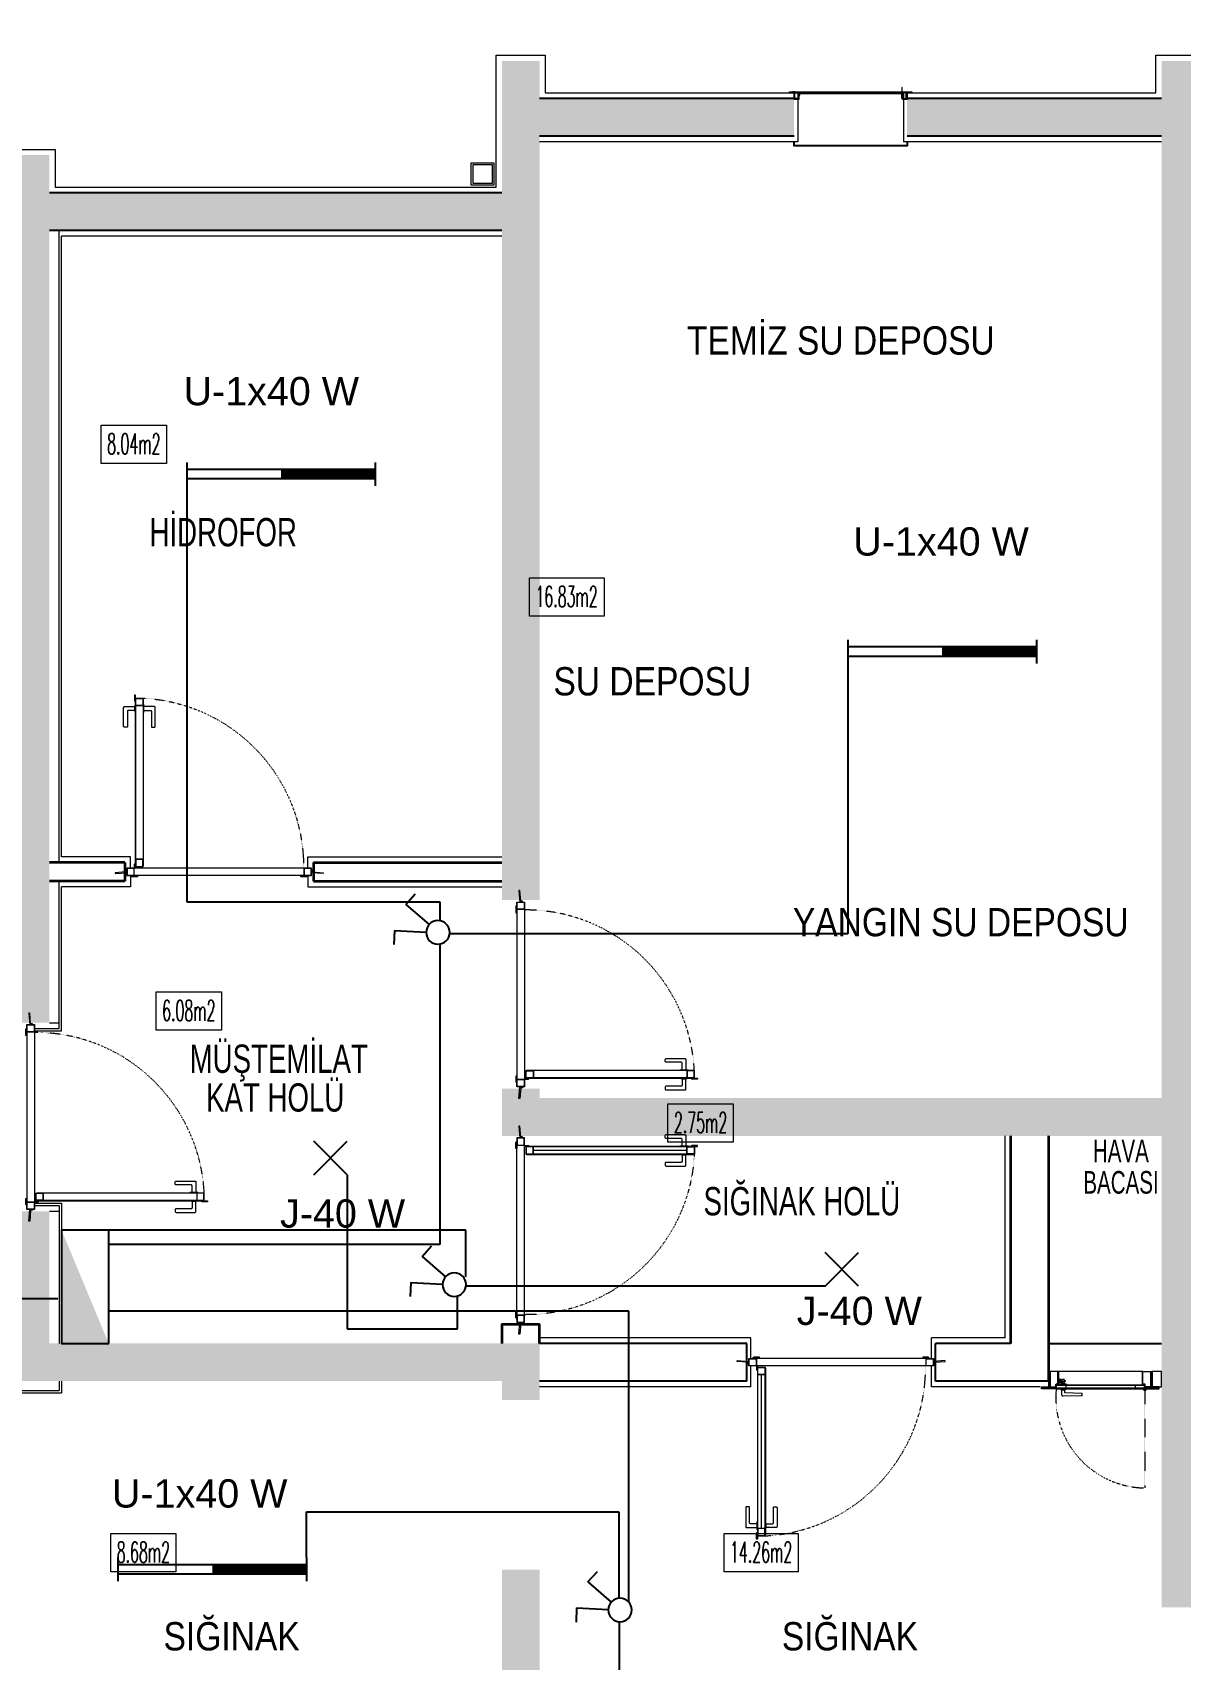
# Model space of a CAD drawing. Header units: millimetres. Extents: x -4402 to 30102, y 1696 to 6551.
# Drawn here: x 10723 to 11332, y 3997 to 4860 of the extents above; entities that cross this region are included whole.
import ezdxf

# ---------------------------------------------------------------- set-up
doc = ezdxf.new("R2010")
doc.units = ezdxf.units.MM
doc.linetypes.add('DOT', pattern=[0.25, 0, -0.25])
for name, color, linetype, lineweight in [('B', 30, 'Continuous', 25), ('C', 1, 'Continuous', 20), ('D', 4, 'Continuous', 35), ('KP', 1, 'Continuous', 20), ('MH', 20, 'Continuous', 20), ('P', 1, 'Continuous', 20), ('S', 6, 'Continuous', 20), ('YA', 3, 'Continuous', 13), ('YT', 252, 'BATTING', 13), ('YYM', 20, 'Continuous', 18)]:
    doc.layers.add(name, color=color, linetype=linetype, lineweight=lineweight)
for name, color, linetype in [('BOYA', 253, 'Continuous'), ('CEMAL AYAR  AYD. HAT', 6, 'Continuous'), ('DUVARS', 4, 'Continuous'), ('ELEKTRİK YAZI', 2, 'Continuous'), ('PP', 2, 'Continuous'), ('SEMBOL', 1, 'Continuous'), ('ZAYIF AKIM HATTI', 6, 'ZAYIF_AKIM_HATTI')]:
    doc.layers.add(name, color=color, linetype=linetype)
doc.layers.get('YT').off()
doc.styles.add('1', font='arial.ttf', dxfattribs={"height": 18})
doc.styles.add('SIMPLEX', font='SIMPLEX.SHX', dxfattribs={"width": 0.65, "height": 10})
doc.styles.get("Standard").update_dxf_attribs({"font": 'arial.ttf'})
doc.linetypes.add('BATTING', pattern='A,0.0001,-0.1,[134,ltypeshp.shx,S=0.1,R=0,X=-0.1,Y=0],-0.2,[134,ltypeshp.shx,S=0.1,R=180,X=0.1,Y=0],-0.1', length=0.4001)
doc.linetypes.add('ZAYIF_AKIM_HATTI', pattern='A,12.7,-5.08,["Z",Standard,S=2.54,R=0,X=-2.54,Y=-1.27],-5.08', length=22.86)

# ---------------------------------------------------------------- blocks, each defined once
blk = doc.blocks.new('DK1')
at = {"layer": 'KP'}
for p, q in [((-83.83, -5.15), (-83.28, -5.55)), ((-77.95, -5.48), (-81.45, -5.48)), ((-78.7, -5.33), (-80.7, -5.33)), ((2.87, -5.15), (2.32, -5.55)), ((4.92, -95), (4.92, -5)), ((9.47, -3.65), (8.92, -2.9)), ((8.92, -95), (8.92, -5)), ((-77.95, -9.92), (-81.45, -9.92)), ((-78.7, -10.07), (-80.7, -10.07)), ((9.47, -96.35), (8.92, -97.1))]:
    blk.add_line(p, q, dxfattribs=at)
for points in [[(-78.7, -5.33), (-78.7, -1.85, -0.414214), (-78.2, -1.35), (-70.2, -1.35, 0.414214), (-69.7, -0.85), (-69.7, 0.15, 0.410092), (-70.2, 0.66), (-80.2, 0.65, 0.414214), (-80.7, 0.15), (-80.7, -5.33)], [(-81.9, -5.55), (-81.9, -5.53, -0.414214), (-81.85, -5.48), (-77.55, -5.48, -0.414214), (-77.5, -5.53), (-77.5, -5.55)], [(-81.9, -9.85), (-81.9, -9.87, 0.414214), (-81.85, -9.92), (-77.55, -9.92, 0.414214), (-77.5, -9.87), (-77.5, -9.85)], [(-78.7, -10.07), (-78.7, -13.55, 0.414214), (-78.2, -14.05), (-70.2, -14.05, -0.414214), (-69.7, -14.55), (-69.7, -15.55, -0.410092), (-70.2, -16.06), (-80.2, -16.05, -0.414214), (-80.7, -15.55), (-80.7, -10.07)]]:
    blk.add_lwpolyline(points, format="xyb", dxfattribs=at)
at = {"layer": 'KP', "color": 8}
for points in [[(6.92, -0.55), (7.38, 5.15), (7.89, 5.15), (7.37, -1), (5.91, -1), (5.91, -0.55)], [(6.92, -99.45), (7.38, -105.15), (7.89, -105.15), (7.37, -99), (5.91, -99), (5.91, -99.45)]]:
    blk.add_lwpolyline(points, close=True, dxfattribs=at)
at = {"layer": 'KP'}
for points in [[(-86.73, -5.05), (-83.93, -5.05, -0.414214), (-83.83, -5.15), (-83.83, -5.55), (-86.83, -5.55), (-86.83, -5.15, -0.414214)], [(4.75, -5.05), (2.97, -5.05, 0.414214), (2.87, -5.15), (2.87, -5.55), (4.85, -5.55), (4.85, -5.15, 0.414214)], [(9.57, -6.55), (9.57, -3.75, 0.414214), (9.47, -3.65), (9.07, -3.65), (9.07, -6.65), (9.47, -6.65, 0.414214)], [(9.57, -96.25), (9.57, -93.45, 0.414214), (9.47, -93.35), (9.07, -93.35), (9.07, -96.35), (9.47, -96.35, 0.414214)]]:
    blk.add_lwpolyline(points, format="xyb", close=True, dxfattribs=at)
at = {"layer": 'KP', "color": 6}
for points in [[(-85.18, -9.7), (-81.18, -9.7), (-81.18, -5.7), (-85.18, -5.7)], [(-85.03, -9.55), (-81.33, -9.55), (-81.33, -5.85), (-85.03, -5.85)], [(4.22, -9.7), (0.22, -9.7), (0.22, -5.7), (4.22, -5.7)], [(4.07, -9.55), (0.37, -9.55), (0.37, -5.85), (4.07, -5.85)], [(8.92, -1), (8.92, -5), (4.92, -5), (4.92, -1)], [(8.77, -1.15), (8.77, -4.85), (5.07, -4.85), (5.07, -1.15)], [(8.92, -95), (8.92, -99), (4.92, -99), (4.92, -95)], [(8.77, -95.15), (8.77, -98.85), (5.07, -98.85), (5.07, -95.15)]]:
    blk.add_lwpolyline(points, close=True, dxfattribs=at)
at = {"layer": 'KP'}
for points in [[(-84.68, -5.55), (-84.68, -5.7), (3.72, -5.7), (3.72, -5.55)], [(-84.68, -9.85), (-84.68, -9.7), (3.72, -9.7), (3.72, -9.85)]]:
    blk.add_lwpolyline(points, close=True, dxfattribs=at)
for points in [[(-80.7, -5.33), (-81, -5.48)], [(-78.7, -5.33), (-78.4, -5.48)], [(-78.7, -10.07), (-78.4, -9.92)]]:
    blk.add_lwpolyline(points, dxfattribs=at)
at = {"layer": 'KP', "color": 40, "linetype": 'DOT'}
blk.add_arc((4.37, -5.15), 89.65, 182.9093, 270.25565, dxfattribs=at)
blk = doc.blocks.new('YK1000')
at = {"layer": 'KP'}
for p, q in [((-10.07, 78.62), (-10.07, 80.62)), ((-9.92, 77.87), (-9.92, 81.37)), ((-5.15, 83.75), (-5.55, 83.2)), ((-5.48, 77.87), (-5.48, 81.37)), ((-5.33, 78.62), (-5.33, 80.62)), ((-95, -5), (-5, -5)), ((-5.15, -2.95), (-5.55, -2.4)), ((-96.35, -9.55), (-97.1, -9)), ((-95, -9), (-5, -9)), ((-3.65, -9.55), (-2.9, -9))]:
    blk.add_line(p, q, dxfattribs=at)
at = {"layer": 'KP', "color": 8, "linetype": 'BATTING', "ltscale": 0.2}
blk.add_line((-7.7, 81.1), (-7.7, -0.3), dxfattribs=at)
at = {"layer": 'KP'}
for points in [[(-5.05, 86.65), (-5.05, 83.85, -0.414214), (-5.15, 83.75), (-5.55, 83.75), (-5.55, 86.75), (-5.15, 86.75, -0.414214)], [(-5.05, -4.83), (-5.05, -3.05, 0.414214), (-5.15, -2.95), (-5.55, -2.95), (-5.55, -4.93), (-5.15, -4.93, 0.414214)], [(-96.25, -9.65), (-93.45, -9.65, 0.414214), (-93.35, -9.55), (-93.35, -9.15), (-96.35, -9.15), (-96.35, -9.55, 0.414214)], [(-6.55, -9.65), (-3.75, -9.65, 0.414214), (-3.65, -9.55), (-3.65, -9.15), (-6.65, -9.15), (-6.65, -9.55, 0.414214)]]:
    blk.add_lwpolyline(points, format="xyb", close=True, dxfattribs=at)
for points in [[(-10.07, 78.62), (-13.55, 78.62, 0.414214), (-14.05, 78.12), (-14.05, 70.12, -0.414214), (-14.55, 69.62), (-15.55, 69.62, -0.410092), (-16.06, 70.12), (-16.05, 80.12, -0.414214), (-15.55, 80.62), (-10.07, 80.62)], [(-9.85, 81.82), (-9.87, 81.82, 0.414214), (-9.92, 81.77), (-9.92, 77.47, 0.414214), (-9.87, 77.42), (-9.85, 77.42)], [(-5.55, 81.82), (-5.53, 81.82, -0.414214), (-5.48, 81.77), (-5.48, 77.47, -0.414214), (-5.53, 77.42), (-5.55, 77.42)], [(-5.33, 78.62), (-1.85, 78.62, -0.414214), (-1.35, 78.12), (-1.35, 70.12, 0.414214), (-0.85, 69.62), (0.15, 69.62, 0.410092), (0.66, 70.12), (0.65, 80.12, 0.414214), (0.15, 80.62), (-5.33, 80.62)]]:
    blk.add_lwpolyline(points, format="xyb", dxfattribs=at)
for points in [[(-10.07, 78.62), (-9.92, 78.32)], [(-5.33, 80.62), (-5.48, 80.92)], [(-5.33, 78.62), (-5.48, 78.32)]]:
    blk.add_lwpolyline(points, dxfattribs=at)
for points in [[(-9.85, 84.6), (-9.7, 84.6), (-9.7, -3.8), (-9.85, -3.8)], [(-5.55, 84.6), (-5.7, 84.6), (-5.7, -3.8), (-5.55, -3.8)]]:
    blk.add_lwpolyline(points, close=True, dxfattribs=at)
at = {"layer": 'KP', "color": 6}
for points in [[(-9.7, 85.1), (-9.7, 81.1), (-5.7, 81.1), (-5.7, 85.1)], [(-9.55, 84.95), (-9.55, 81.25), (-5.85, 81.25), (-5.85, 84.95)], [(-95, -9), (-99, -9), (-99, -5), (-95, -5)], [(-95.15, -8.85), (-98.85, -8.85), (-98.85, -5.15), (-95.15, -5.15)], [(-9.7, -4.3), (-9.7, -0.3), (-5.7, -0.3), (-5.7, -4.3)], [(-9.55, -4.15), (-9.55, -0.45), (-5.85, -0.45), (-5.85, -4.15)], [(-1, -9), (-5, -9), (-5, -5), (-1, -5)], [(-1.15, -8.85), (-4.85, -8.85), (-4.85, -5.15), (-1.15, -5.15)]]:
    blk.add_lwpolyline(points, close=True, dxfattribs=at)
at = {"layer": 'KP', "color": 8}
for points in [[(-99.45, -7), (-105.15, -7.46), (-105.15, -7.97), (-99, -7.45), (-99, -5.99), (-99.45, -5.99)], [(-0.55, -7), (5.15, -7.46), (5.15, -7.97), (-1, -7.45), (-1, -5.99), (-0.55, -5.99)]]:
    blk.add_lwpolyline(points, close=True, dxfattribs=at)
at = {"layer": 'KP', "color": 40, "linetype": 'DOT'}
blk.add_arc((-5.15, -4.45), 89.65, 92.9093, 180.25565, dxfattribs=at)
blk = doc.blocks.new('SAFT-1')
at = {"layer": 'P'}
for p, q in [((50, 5), (5, 5)), ((7.14, -0.28), (7.14, 0.35)), ((8.42, 0.55), (7.34, 0.55)), ((8.31, 0.84), (7.41, 0.84)), ((7.41, 0.55), (7.41, 0.84)), ((8.31, 0.55), (8.31, 0.84)), ((8.62, -0.28), (8.62, 0.35)), ((4.1, -2.32), (4.1, -2.1)), ((4.1, -2.32), (4.1, -3.8)), ((50.9, -2.32), (4.1, -2.32)), ((50.9, -3.8), (4.1, -3.8)), ((4.1, -3.8), (4.1, -4.02)), ((4.2, -2), (50.8, -2)), ((4.2, -4.12), (50.8, -4.12)), ((7.11, -7.49), (7.11, -4.77)), ((8.42, -0.48), (7.34, -0.48)), ((7.41, -1.35), (7.41, -0.48)), ((17.84, -7.77), (7.61, -7.99)), ((8.31, -1.35), (8.31, -0.48)), ((8.61, -6.25), (8.61, -4.77)), ((17.84, -6.66), (8.61, -6.25)), ((9.1, -2.32), (9.1, -3.8)), ((17.84, -7.77), (17.84, -6.66)), ((45.9, -2.32), (45.9, -3.8)), ((50.9, -2.32), (50.9, -2.1)), ((50.9, -3.8), (50.9, -2.32)), ((50.9, -2.32), (50.9, -3.8)), ((50.9, -3.8), (50.9, -4.02))]:
    blk.add_line(p, q, dxfattribs=at)
at = {"layer": 'P', "color": 40, "linetype": 'DOT'}
blk.add_line((51.05, -4.71), (51.05, -56.66), dxfattribs=at)
at = {"layer": 'P', "color": 1}
for points in [[(0, -3), (0.8, -3), (0.8, 5), (0, 5)], [(0.8, -3), (3.8, -3), (3.8, -1.72), (5, -1.72), (5, 5), (0.8, 5)], [(54.2, -3), (51.2, -3), (51.2, -1.72), (50, -1.72), (50, 5), (54.2, 5)], [(60, 5), (55, 5), (55, -3), (60, -3)], [(3.8, -3), (3.8, -3.8), (-3.7, -3.8), (-3.7, -3)], [(4.02, -1.72), (4.02, -1.82), (4.22, -2), (4.64, -2), (4.84, -1.82), (4.84, -1.72), (4.54, -1.72), (4.54, -1.42), (4.34, -1.42), (4.34, -1.72)], [(50.98, -1.72), (50.98, -1.82), (50.78, -2), (50.36, -2), (50.16, -1.82), (50.16, -1.72), (50.46, -1.72), (50.46, -1.42), (50.66, -1.42), (50.66, -1.72)], [(51.2, -3), (51.2, -3.8), (58.7, -3.8), (58.7, -3)]]:
    blk.add_lwpolyline(points, close=True, dxfattribs=at)
at = {"layer": 'P'}
for points in [[(5, 5), (5.22, 5, -0.414214), (5.32, 4.9), (5.32, -1.62, -0.414214), (5.22, -1.72), (5, -1.72)], [(50, 5), (49.78, 5, 0.414214), (49.68, 4.9), (49.68, -1.62, 0.414214), (49.78, -1.72), (50, -1.72)], [(9.91, -2, 0.414214), (9.71, -1.8), (6.01, -1.8, 0.414214), (5.81, -2)], [(9.91, -4.12, -0.414214), (9.71, -4.32), (6.01, -4.32, -0.414214), (5.81, -4.12)], [(8.91, -1.8), (8.91, -1.55, 0.414214), (8.71, -1.35), (7.01, -1.35, 0.414214), (6.81, -1.55), (6.81, -1.8)], [(8.91, -4.32), (8.91, -4.57, -0.414214), (8.71, -4.77), (7.01, -4.77, -0.414214), (6.81, -4.57), (6.81, -4.32)]]:
    blk.add_lwpolyline(points, format="xyb", dxfattribs=at)
for points in [[(5.52, -1.22), (5.32, -1.22), (5.32, 1.3), (5.52, 1.3)], [(6.94, -0.22), (6.02, -0.22), (6.02, 0.3), (6.94, 0.3), (6.94, 0.8), (5.52, 0.8), (5.52, -0.72), (6.94, -0.72)]]:
    blk.add_lwpolyline(points, close=True, dxfattribs=at)
for points in [[(7.14, 0.2), (6.12, 0.2), (6.12, -0.12), (7.14, -0.12)], [(8.62, -0.12), (9.02, -0.12), (9.02, 0.2), (8.62, 0.2)]]:
    blk.add_lwpolyline(points, dxfattribs=at)
at = {"layer": 'P', "color": 1}
for points in [[(50, -1.72), (50, 5)], [(54.2, -3), (54.2, 5), (55, 5), (55, -3)]]:
    blk.add_lwpolyline(points, dxfattribs=at)
for points in [[(0.3, -3.8), (3.8, -3.8), (3.8, -4.02, -0.414214), (3.7, -4.12), (-3.6, -4.12, -0.414214), (-3.7, -4.02), (-3.7, -3.8)], [(54.7, -3.8), (51.2, -3.8), (51.2, -4.02, 0.414214), (51.3, -4.12), (58.6, -4.12, 0.414214), (58.7, -4.02), (58.7, -3.8)]]:
    blk.add_lwpolyline(points, format="xyb", close=True, dxfattribs=at)
blk.add_circle((51.05, -4.71), 0.5, dxfattribs=at)
at = {"layer": 'P'}
for centre, radius, start, end in [((7.34, 0.35), 0.2, 90, 180), ((8.42, 0.35), 0.2, 0, 90), ((4.2, -2.1), 0.1, 90, 180), ((4.2, -4.02), 0.1, 180, 270), ((7.61, -7.49), 0.5, 180, 270), ((7.34, -0.28), 0.2, 180, 270), ((8.42, -0.28), 0.2, 270, 0), ((50.8, -2.1), 0.1, 0, 90), ((50.8, -4.02), 0.1, 270, 0)]:
    blk.add_arc(centre, radius, start, end, dxfattribs=at)
at = {"layer": 'P', "color": 40, "linetype": 'DOT'}
blk.add_arc((51.83, -8.71), 47.96, 174.38421, 269.07218, dxfattribs=at)
blk = doc.blocks.new('MENFEZ')
at = {"layer": 'P'}
for p, q in [((3.5, 0.2), (3.2, 0.2)), ((3.2, 0.2), (3.2, -0.7)), ((3.5, -0.8), (3.5, 0.2)), ((3.5, -3), (3.5, -58))]:
    blk.add_line(p, q, dxfattribs=at)
for points in [[(3.5, 2), (3.5, -3), (-0.5, -3), (-0.5, -0.5), (3, -0.5), (3, 2)], [(0, -1), (3, -1), (3, -2.5), (0, -2.5)], [(2.9, -3.3), (1.83, -3.3), (1.83, -3.48), (2.69, -3.48), (2.69, -57.52), (0.23, -57.52), (0.23, -57.7), (2.9, -57.7)], [(0, -60), (3, -60), (3, -58.5), (0, -58.5)], [(5.9, -57.93), (5.9, -57.75), (0.23, -57.75), (0.23, -57.93)]]:
    blk.add_lwpolyline(points, close=True, dxfattribs=at)
blk.add_lwpolyline([(3, -63), (3, -60.5), (-0.5, -60.5), (-0.5, -58), (3.5, -58), (3.5, -63), (3, -63)], dxfattribs=at)
blk = doc.blocks.new('Armatür_U 2x40')
at = {"layer": 'SEMBOL'}
for p, q in [((-50, 8.75), (-50, -3.75)), ((50, 8.75), (50, -3.75)), ((50, 5), (-50, 5)), ((50, 0), (-50, 0))]:
    blk.add_line(p, q, dxfattribs=at)
at = {"layer": 'SEMBOL', "const_width": 5}
blk.add_lwpolyline([(50, 2.5), (0, 2.5)], dxfattribs=at)
blk = doc.blocks.new('Armatür_Lamba')
at = {"layer": 'SEMBOL'}
for p, q in [((8.84, -8.84), (-8.84, 8.84)), ((-8.84, -8.84), (8.84, 8.84))]:
    blk.add_line(p, q, dxfattribs=at)
blk = doc.blocks.new('Anahtar_Komutatör')
at = {"layer": 'SEMBOL'}
for p, q in [((-6.68, 21.62), (-13.82, 19.31)), ((-6.68, 21.62), (-1.93, 5.95)), ((8.37, 21.56), (2.35, 5.79)), ((8.37, 21.56), (15.32, 18.75))]:
    blk.add_line(p, q, dxfattribs=at)
blk.add_circle((0, 0), 6.25, dxfattribs=at)
blk = doc.blocks.new('Pano_Aydınlatma_Küçük')
at = {"layer": 'SEMBOL'}
blk.add_lwpolyline([(25, -30), (25, 30), (0, 30), (0, -30)], close=True, dxfattribs=at)
blk.add_solid([(0, 30), (25, -30), (0, -30)], dxfattribs=at)

msp = doc.modelspace()

# ---------------------------------------------------------------- hatches: boundary and pattern name
at = {"layer": 'BOYA', "linetype": 'Continuous'}
for points in [[(11342.3, 4274.98), (11692.3, 4274.98), (11692.3, 4299.98), (11672.3, 4299.98), (11672.3, 4294.98), (11342.3, 4294.98), (11342.3, 4844.98), (11322.3, 4844.98), (11322.3, 4294.98), (10992.3, 4294.98), (10992.3, 4299.98), (10972.3, 4299.98), (10972.3, 4294.98), (10972.3, 4274.98), (11322.3, 4274.98), (11322.3, 4024.98), (11342.3, 4024.98)], [(10992.3, 4844.98), (10972.3, 4844.98), (10972.3, 4399.98), (10992.3, 4399.98)], [(11127.3, 4824.98), (10992.3, 4824.98), (10992.3, 4804.98), (11127.3, 4804.98)], [(11322.3, 4824.98), (11187.3, 4824.98), (11187.3, 4804.98), (11322.3, 4804.98)], [(10732.3, 4794.98), (10712.3, 4794.98), (10712.3, 4334.98), (10732.3, 4334.98)], [(10972.3, 4774.98), (10732.3, 4774.98), (10732.3, 4754.98), (10972.3, 4754.98)], [(10662.3, 4144.98), (10972.3, 4144.98), (10972.3, 4134.98), (10992.3, 4134.98), (10992.3, 4164.98), (10732.3, 4164.98), (10732.3, 4234.98), (10712.3, 4234.98), (10712.3, 4164.98), (10642.3, 4164.98), (10642.3, 3784.98), (10662.3, 3784.98)], [(10992.3, 4044.98), (10972.3, 4044.98), (10972.3, 3624.98), (10992.3, 3624.98)]]:
    msp.add_hatch(color=256, dxfattribs=at).paths.add_polyline_path(points)

# ---------------------------------------------------------------- linework, layer by layer
at = {"color": 9, "true_color": 0xd19cc7}
for p, q in [((10805.12, 4619.59), (10805.12, 4399.01)), ((11155.85, 4525.44), (11155.85, 4382.19)), ((10805.12, 4399.01), (10939.41, 4399.01)), ((10939.41, 4399.01), (10939.41, 4389.01)), ((11155.85, 4382.19), (10944.57, 4382.19)), ((10890.25, 4254.41), (10890.25, 4172.71)), ((11143.75, 4195.38), (10953.24, 4195.38)), ((10948.81, 4172.71), (10948.81, 4190.14)), ((10890.25, 4172.71), (10948.81, 4172.71)), ((10868.64, 4051.38), (10868.64, 4075.71)), ((10868.64, 4075.71), (11034.36, 4075.71)), ((11034.36, 4075.71), (11034.36, 4029.82)), ((11034.69, 3916.7), (11034.69, 4017.36))]:
    msp.add_line(p, q, dxfattribs=at)
at = {"layer": 'B'}
msp.add_line((11262.3, 4164.98), (11322.3, 4164.98), dxfattribs=at)
msp.add_lwpolyline([(11187.3, 4801.98), (11187.3, 4799.98), (11187.3, 4799.98), (11127.3, 4799.98), (11127.3, 4799.98), (11127.3, 4801.98)], dxfattribs=at)
at = {"layer": 'C'}
for points in [[(10956.06, 4790.98), (10968.06, 4790.98), (10968.06, 4778.98), (10956.06, 4778.98)], [(10957.06, 4789.98), (10967.06, 4789.98), (10967.06, 4779.98), (10957.06, 4779.98)]]:
    msp.add_lwpolyline(points, close=True, dxfattribs=at)
at = {"layer": 'CEMAL AYAR  AYD. HAT', "color": 9, "linetype": 'ByBlock', "true_color": 0xd19cc7}
for p, q in [((10939.41, 4376.69), (10939.41, 4217.47)), ((10953.24, 4225.06), (10763.7, 4224.98)), ((10953.24, 4200.3), (10953.24, 4225.06)), ((10939.41, 4217.47), (10763.7, 4217.47)), ((11039.63, 4182.07), (10763.7, 4182.07)), ((11039.63, 4027.77), (11039.63, 4182.07))]:
    msp.add_line(p, q, dxfattribs=at)
at = {"layer": 'D'}
for p, q in [((10772.3, 4419.98), (10732.3, 4419.98)), ((10772.3, 4419.98), (10772.3, 4409.98)), ((10772.3, 4419.98), (10772.3, 4409.98)), ((10872.3, 4419.98), (10872.3, 4409.98)), ((10872.3, 4419.98), (10972.3, 4419.98)), ((10872.3, 4419.98), (10872.3, 4409.98)), ((10772.3, 4409.98), (10732.3, 4409.98)), ((10872.3, 4409.98), (10972.3, 4409.98)), ((11242.3, 4164.98), (11242.3, 4274.98)), ((11262.3, 4274.98), (11262.3, 4144.98))]:
    msp.add_line(p, q, dxfattribs=at)
msp.add_lwpolyline([(10992.3, 4164.98), (10992.3, 4174.98), (10972.3, 4174.98), (10972.3, 4164.98)], dxfattribs=at)
at = {"layer": 'DUVARS'}
for p, q in [((11102.3, 4164.98), (10992.3, 4164.98)), ((11102.3, 4144.98), (11102.3, 4164.98)), ((11242.3, 4164.98), (11202.3, 4164.98)), ((11202.3, 4144.98), (11202.3, 4164.98)), ((11102.3, 4144.98), (10992.3, 4144.98)), ((11262.3, 4144.98), (11202.3, 4144.98))]:
    msp.add_line(p, q, dxfattribs=at)
at = {"layer": 'PP'}
for p, q in [((11127.3, 4824.98), (10992.3, 4824.98)), ((11322.3, 4824.98), (11187.3, 4824.98)), ((11127.3, 4804.98), (10992.3, 4804.98)), ((11322.3, 4804.98), (11187.3, 4804.98)), ((10972.3, 4774.98), (10732.3, 4774.98)), ((10972.3, 4754.98), (10732.3, 4754.98))]:
    msp.add_line(p, q, dxfattribs=at)
at = {"layer": 'S'}
for p, q in [((11129.3, 4824.28), (11129.3, 4801.98)), ((11185.3, 4824.28), (11185.3, 4801.98)), ((11129.3, 4801.98), (10992.3, 4801.98)), ((11322.3, 4801.98), (11185.3, 4801.98)), ((10972.3, 4751.98), (10738.7, 4751.98)), ((10738.7, 4422.98), (10738.7, 4751.98)), ((10775.3, 4422.98), (10738.7, 4422.98)), ((10775.3, 4416.98), (10775.3, 4422.98)), ((10869.3, 4422.98), (10972.3, 4422.98)), ((10869.3, 4416.98), (10869.3, 4422.98)), ((10775.3, 4412.98), (10775.3, 4406.98)), ((10869.3, 4412.98), (10869.3, 4406.98)), ((10775.3, 4406.98), (10738.7, 4406.98)), ((10738.7, 4330.73), (10738.7, 4406.98)), ((10869.3, 4406.98), (10972.3, 4406.98)), ((10724.3, 4330.73), (10738.7, 4330.73)), ((11239.3, 4167.98), (11239.3, 4274.98)), ((10724.3, 4239.23), (10738.7, 4239.23)), ((10738.7, 4239.23), (10738.7, 4164.98)), ((11104.3, 4167.98), (10992.3, 4167.98)), ((11104.3, 4156.98), (11104.3, 4167.98)), ((11239.3, 4167.98), (11200.3, 4167.98)), ((11200.3, 4156.98), (11200.3, 4167.98)), ((11104.3, 4141.98), (11104.3, 4152.98)), ((11200.3, 4141.98), (11200.3, 4152.98)), ((10738.7, 4144.98), (10738.7, 4138.73)), ((11104.3, 4141.98), (10992.3, 4141.98)), ((11257.87, 4141.98), (11200.3, 4141.98)), ((10662.3, 4138.73), (10738.7, 4138.73))]:
    msp.add_line(p, q, dxfattribs=at)
for points in [[(10285.3, 4766.98), (10285.3, 4777.98), (10365.3, 4777.98), (10365.3, 4797.98), (10391.3, 4797.98), (10391.3, 4649.98), (10535.3, 4649.98), (10535.3, 4859.98), (10563.3, 4859.98), (10563.3, 4649.98), (10709.3, 4649.98), (10709.3, 4797.98), (10735.3, 4797.98), (10735.3, 4777.98), (10969.3, 4777.98), (10969.3, 4847.98), (10995.3, 4847.98), (10995.3, 4827.98), (11127.3, 4827.98)], [(11187.3, 4827.98), (11319.3, 4827.98), (11319.3, 4847.98), (11345.3, 4847.98), (11345.3, 4827.98), (11479.3, 4827.98)]]:
    msp.add_lwpolyline(points, dxfattribs=at)
at = {"layer": 'YA'}
for p, q in [((10737.45, 4419.98), (10737.45, 4754.98)), ((10737.45, 4331.98), (10737.45, 4409.98)), ((10724.3, 4331.98), (10737.45, 4331.98)), ((10732.3, 4334.98), (10737.45, 4334.98)), ((10724.3, 4237.98), (10737.45, 4237.98)), ((10737.45, 4237.98), (10737.45, 4164.98)), ((10732.3, 4234.98), (10737.45, 4234.98)), ((10737.45, 4144.98), (10737.45, 4139.98)), ((10662.3, 4139.98), (10737.45, 4139.98))]:
    msp.add_line(p, q, dxfattribs=at)
at = {"layer": 'YYM'}
for points in [[(10794.33, 4631.51), (10759.75, 4631.51), (10759.75, 4651.82), (10794.33, 4651.82)], [(11026.48, 4550.55), (10986.96, 4550.55), (10986.96, 4570.85), (11026.48, 4570.85)], [(10823.47, 4331.02), (10788.89, 4331.02), (10788.89, 4351.32), (10823.47, 4351.32)], [(11094.97, 4271.6), (11060.38, 4271.6), (11060.38, 4291.9), (11094.97, 4291.9)], [(10799.36, 4043.9), (10764.78, 4043.9), (10764.78, 4064.2), (10799.36, 4064.2)], [(11129.51, 4043.9), (11090.15, 4043.9), (11090.15, 4064.2), (11129.51, 4064.2)]]:
    msp.add_lwpolyline(points, close=True, dxfattribs=at)
at = {"layer": 'ZAYIF AKIM HATTI', "color": 5, "linetype": 'ByBlock'}
msp.add_line((10535.71, 4188.72), (10736.81, 4188.72), dxfattribs=at)

# ---------------------------------------------------------------- block references
at = {"layer": 'KP', "xscale": -1, "rotation": 90}
msp.add_blockref('DK1', (10772.3, 4421.9), dxfattribs=at)
at = {"layer": 'KP', "rotation": 180}
for name, p in [('DK1', (10989.22, 4299.98)), ('DK1', (10729.22, 4234.98)), ('YK1000', (11102.3, 4147.98))]:
    msp.add_blockref(name, p, dxfattribs=at)
at = {"layer": 'P', "rotation": 90}
msp.add_blockref('MENFEZ', (11126.8, 4824.98), dxfattribs=at)
at = {"layer": 'P'}
msp.add_blockref('SAFT-1', (11262.3, 4144.98), dxfattribs=at)
at = {"layer": 'SEMBOL'}
for name, p in [('Armatür_U 2x40', (10855.12, 4623.34)), ('Armatür_U 2x40', (11205.85, 4529.19)), ('Pano_Aydınlatma_Küçük', (10738.7, 4194.98)), ('Armatür_U 2x40', (10818.64, 4042.63))]:
    msp.add_blockref(name, p, dxfattribs=at)
at = {"layer": 'SEMBOL', "xscale": -1, "rotation": 66.06183654405108}
for p in [(10938.36, 4382.85), (10947.04, 4196.13), (11034.98, 4023.6)]:
    msp.add_blockref('Anahtar_Komutatör', p, dxfattribs=at)
at = {"layer": 'SEMBOL', "xscale": -1}
for p in [(10881.41, 4263.25), (11152.59, 4204.22)]:
    msp.add_blockref('Armatür_Lamba', p, dxfattribs=at)
at = {"layer": 'YT', "ltscale": 0.2, "xscale": -1, "rotation": 270}
msp.add_blockref('YK1000', (10989.3, 4274.98), dxfattribs=at)

# ---------------------------------------------------------------- texts
at = {"layer": 'ELEKTRİK YAZI'}
for s, p in [('U-1x40 W', (10803.39, 4662.36)), ('U-1x40 W', (11158.73, 4582.66)), ('J-40 W', (10854.61, 4226.34)), ('J-40 W', (11128.75, 4174.72)), ('U-1x40 W', (10765.41, 4077.9))]:
    msp.add_text(s, height=15, dxfattribs=at).set_placement(p)
at = {"layer": 'MH', "style": '1'}
for s, height, width, p in [('TEMİZ SU DEPOSU', 15, 0.85, (11070.48, 4689.23)), ('HİDROFOR', 15, 0.7, (10785.34, 4587.57)), ('SU DEPOSU', 15, 0.85, (10999.65, 4508.51)), ('YANGIN SU DEPOSU', 15, 0.85, (11126.67, 4380.81)), ('MÜŞTEMİLAT', 15, 0.7, (10806.65, 4308.4)), ('KAT HOLÜ', 15, 0.7, (10815.36, 4287.85)), ('HAVA ', 12, 0.65, (11285.85, 4261.03)), ('BACASI', 12, 0.65, (11280.77, 4244.35)), ('SIĞINAK HOLÜ', 15, 0.7, (11079.29, 4232.85)), ('SIĞINAK', 15, 0.85, (10792.8, 4002.16)), ('SIĞINAK', 15, 0.85, (11120.82, 4002.16))]:
    msp.add_text(s, height=height, dxfattribs=dict(at, width=width)).set_placement(p)
at = {"layer": 'YYM', "style": 'SIMPLEX', "width": 0.5}
for s, p in [('8.04m2', (10762.93, 4636.43)), ('16.83m2', (10990.14, 4555.47)), ('6.08m2', (10792.07, 4335.94)), ('2.75m2', (11063.57, 4276.52)), ('8.68m2', (10767.96, 4048.82)), ('14.26m2', (11093.33, 4048.82))]:
    msp.add_text(s, height=11, dxfattribs=at).set_placement(p)

doc.saveas('drawing.dxf')
